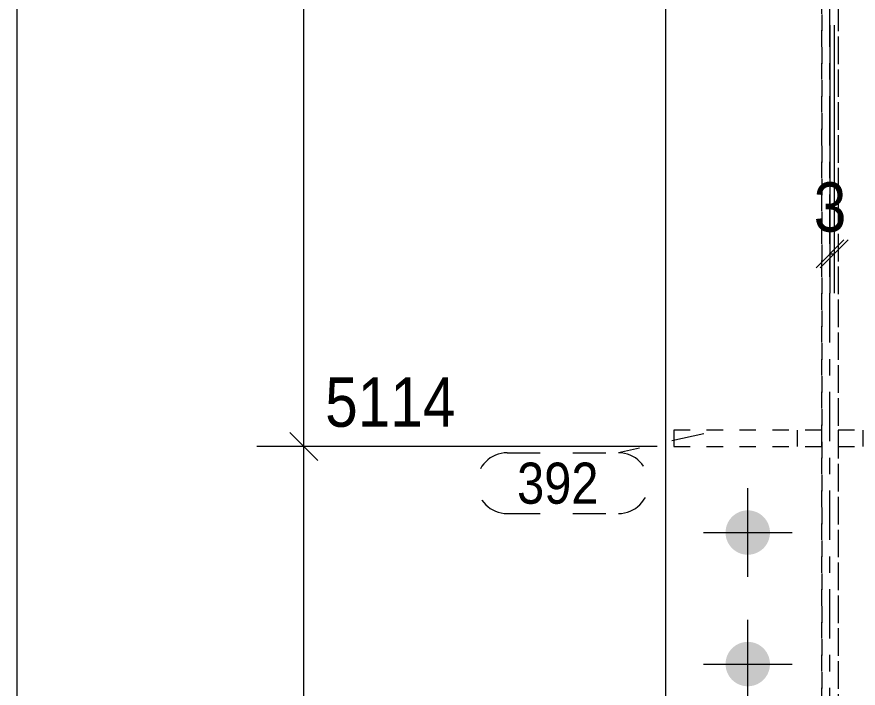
# Model space of a CAD drawing. Header units: millimetres. Extents: x 2 to 579, y 1 to 825.
# Drawn here: x 5 to 56.2, y 305.9 to 346.7 of the extents above; entities that cross this region are included whole.
import ezdxf

# ---------------------------------------------------------------- set-up
doc = ezdxf.new("R2010")
doc.units = ezdxf.units.MM
for name, pattern in [('XKITLINE00', [0]), ('XKITLINE01', [4, 1, -1, 1, -1]), ('XKITLINE02', [4, 2, -2]), ('XKITLINE03', [6, 3, -1, 1, -1])]:
    doc.linetypes.add(name, pattern=pattern)
for name, color, linetype, lineweight in [('Bolt', 3, 'Continuous', 0), ('Dimensions', 7, 'Continuous', 0), ('DrawingSheet', 5, 'Continuous', 0), ('Part', 2, 'Continuous', 0), ('PartMark', 7, 'Continuous', 0)]:
    doc.layers.add(name, color=color, linetype=linetype, lineweight=lineweight)
doc.styles.add('ARIAL', font='ARIAL.TTF')

# ---------------------------------------------------------------- blocks, each defined once
blk = doc.blocks.new('*A36')
at = {"layer": 'Bolt'}
for points in [[(48.1, 315.38), (48.102, 315.413), (48.104, 315.446), (48.107, 315.479), (48.11, 315.512), (48.115, 315.545), (48.12, 315.578), (48.126, 315.61), (48.133, 315.643), (48.14, 315.675), (48.149, 315.707), (48.158, 315.739), (48.168, 315.771), (48.179, 315.802), (48.19, 315.833), (48.203, 315.864), (48.216, 315.894), (48.23, 315.924), (48.244, 315.954), (48.259, 315.983), (48.275, 316.012), (48.292, 316.041), (48.309, 316.069), (48.328, 316.097), (48.346, 316.124), (48.366, 316.151), (48.386, 316.178), (48.406, 316.204), (48.428, 316.229), (48.45, 316.254), (48.472, 316.278), (48.495, 316.302), (48.519, 316.325), (48.543, 316.347), (48.568, 316.369), (48.594, 316.391), (48.619, 316.411), (48.646, 316.431), (48.673, 316.451), (48.7, 316.47), (48.728, 316.488), (48.756, 316.505), (48.785, 316.522), (48.814, 316.538), (48.843, 316.553), (48.873, 316.567), (48.903, 316.581), (48.933, 316.594), (48.964, 316.607), (48.995, 316.618), (49.027, 316.629), (49.058, 316.639), (49.09, 316.648), (49.122, 316.657), (49.154, 316.664), (49.187, 316.671), (49.219, 316.677), (49.252, 316.682), (49.285, 316.687), (49.318, 316.691), (49.351, 316.693), (49.384, 316.695), (49.417, 316.697), (49.45, 316.697), (49.483, 316.697), (49.516, 316.695), (49.549, 316.693), (49.582, 316.691), (49.615, 316.687), (49.648, 316.682), (49.681, 316.677), (49.713, 316.671), (49.746, 316.664), (49.778, 316.657), (49.81, 316.648), (49.842, 316.639), (49.873, 316.629), (49.905, 316.618), (49.936, 316.607), (49.967, 316.594), (49.997, 316.581), (50.027, 316.567), (50.057, 316.553), (50.086, 316.538), (50.115, 316.522), (50.144, 316.505), (50.172, 316.488), (50.2, 316.47), (50.227, 316.451), (50.254, 316.431), (50.281, 316.411), (50.306, 316.391), (50.332, 316.369), (50.357, 316.347), (50.381, 316.325), (50.405, 316.302), (50.428, 316.278), (50.45, 316.254), (50.472, 316.229), (50.494, 316.204), (50.514, 316.178), (50.534, 316.151), (50.554, 316.124), (50.572, 316.097), (50.591, 316.069), (50.608, 316.041), (50.625, 316.012), (50.641, 315.983), (50.656, 315.954), (50.67, 315.924), (50.684, 315.894), (50.697, 315.864), (50.71, 315.833), (50.721, 315.802), (50.732, 315.771), (50.742, 315.739), (50.751, 315.707), (50.76, 315.675), (50.767, 315.643), (50.774, 315.61), (50.78, 315.578), (50.785, 315.545), (50.79, 315.512), (50.793, 315.479), (50.796, 315.446), (50.798, 315.413), (50.8, 315.38), (50.8, 315.347), (50.8, 315.314), (50.798, 315.281), (50.796, 315.248), (50.793, 315.215), (50.79, 315.182), (50.785, 315.149), (50.78, 315.116), (50.774, 315.084), (50.767, 315.051), (50.76, 315.019), (50.751, 314.987), (50.742, 314.955), (50.732, 314.924), (50.721, 314.892), (50.71, 314.861), (50.697, 314.83), (50.684, 314.8), (50.67, 314.77), (50.656, 314.74), (50.641, 314.711), (50.625, 314.682), (50.608, 314.653), (50.591, 314.625), (50.572, 314.597), (50.554, 314.57), (50.534, 314.543), (50.514, 314.517), (50.494, 314.491), (50.472, 314.465), (50.45, 314.44), (50.428, 314.416), (50.405, 314.392), (50.381, 314.369), (50.357, 314.347), (50.332, 314.325), (50.306, 314.304), (50.281, 314.283), (50.254, 314.263), (50.227, 314.243), (50.2, 314.225), (50.172, 314.207), (50.144, 314.189), (50.115, 314.172), (50.086, 314.156), (50.057, 314.141), (50.027, 314.127), (49.997, 314.113), (49.967, 314.1), (49.936, 314.088), (49.905, 314.076), (49.873, 314.065), (49.842, 314.055), (49.81, 314.046), (49.778, 314.038), (49.746, 314.03), (49.713, 314.023), (49.681, 314.017), (49.648, 314.012), (49.615, 314.007), (49.582, 314.004), (49.549, 314.001), (49.516, 313.999), (49.483, 313.997), (49.45, 313.997), (49.417, 313.997), (49.384, 313.999), (49.351, 314.001), (49.318, 314.004), (49.285, 314.007), (49.252, 314.012), (49.219, 314.017), (49.187, 314.023), (49.154, 314.03), (49.122, 314.038), (49.09, 314.046), (49.058, 314.055), (49.027, 314.065), (48.995, 314.076), (48.964, 314.088), (48.933, 314.1), (48.903, 314.113), (48.873, 314.127), (48.843, 314.141), (48.814, 314.156), (48.785, 314.172), (48.756, 314.189), (48.728, 314.207), (48.7, 314.225), (48.673, 314.243), (48.646, 314.263), (48.619, 314.283), (48.594, 314.304), (48.568, 314.325), (48.543, 314.347), (48.519, 314.369), (48.495, 314.392), (48.472, 314.416), (48.45, 314.44), (48.428, 314.465), (48.406, 314.491), (48.386, 314.517), (48.366, 314.543), (48.346, 314.57), (48.328, 314.597), (48.309, 314.625), (48.292, 314.653), (48.275, 314.682), (48.259, 314.711), (48.244, 314.74), (48.23, 314.77), (48.216, 314.8), (48.203, 314.83), (48.19, 314.861), (48.179, 314.892), (48.168, 314.924), (48.158, 314.955), (48.149, 314.987), (48.14, 315.019), (48.133, 315.051), (48.126, 315.084), (48.12, 315.116), (48.115, 315.149), (48.11, 315.182), (48.107, 315.215), (48.104, 315.248), (48.102, 315.281), (48.1, 315.314), (48.1, 315.347)], [(48.1, 307.38), (48.102, 307.413), (48.104, 307.446), (48.107, 307.479), (48.11, 307.512), (48.115, 307.545), (48.12, 307.578), (48.126, 307.61), (48.133, 307.643), (48.14, 307.675), (48.149, 307.707), (48.158, 307.739), (48.168, 307.771), (48.179, 307.802), (48.19, 307.833), (48.203, 307.864), (48.216, 307.894), (48.23, 307.924), (48.244, 307.954), (48.259, 307.983), (48.275, 308.012), (48.292, 308.041), (48.309, 308.069), (48.328, 308.097), (48.346, 308.124), (48.366, 308.151), (48.386, 308.178), (48.406, 308.204), (48.428, 308.229), (48.45, 308.254), (48.472, 308.278), (48.495, 308.302), (48.519, 308.325), (48.543, 308.347), (48.568, 308.369), (48.594, 308.391), (48.619, 308.411), (48.646, 308.431), (48.673, 308.451), (48.7, 308.47), (48.728, 308.488), (48.756, 308.505), (48.785, 308.522), (48.814, 308.538), (48.843, 308.553), (48.873, 308.567), (48.903, 308.581), (48.933, 308.594), (48.964, 308.607), (48.995, 308.618), (49.027, 308.629), (49.058, 308.639), (49.09, 308.648), (49.122, 308.657), (49.154, 308.664), (49.187, 308.671), (49.219, 308.677), (49.252, 308.682), (49.285, 308.687), (49.318, 308.691), (49.351, 308.693), (49.384, 308.695), (49.417, 308.697), (49.45, 308.697), (49.483, 308.697), (49.516, 308.695), (49.549, 308.693), (49.582, 308.691), (49.615, 308.687), (49.648, 308.682), (49.681, 308.677), (49.713, 308.671), (49.746, 308.664), (49.778, 308.657), (49.81, 308.648), (49.842, 308.639), (49.873, 308.629), (49.905, 308.618), (49.936, 308.607), (49.967, 308.594), (49.997, 308.581), (50.027, 308.567), (50.057, 308.553), (50.086, 308.538), (50.115, 308.522), (50.144, 308.505), (50.172, 308.488), (50.2, 308.47), (50.227, 308.451), (50.254, 308.431), (50.281, 308.411), (50.306, 308.391), (50.332, 308.369), (50.357, 308.347), (50.381, 308.325), (50.405, 308.302), (50.428, 308.278), (50.45, 308.254), (50.472, 308.229), (50.494, 308.204), (50.514, 308.178), (50.534, 308.151), (50.554, 308.124), (50.572, 308.097), (50.591, 308.069), (50.608, 308.041), (50.625, 308.012), (50.641, 307.983), (50.656, 307.954), (50.67, 307.924), (50.684, 307.894), (50.697, 307.864), (50.71, 307.833), (50.721, 307.802), (50.732, 307.771), (50.742, 307.739), (50.751, 307.707), (50.76, 307.675), (50.767, 307.643), (50.774, 307.61), (50.78, 307.578), (50.785, 307.545), (50.79, 307.512), (50.793, 307.479), (50.796, 307.446), (50.798, 307.413), (50.8, 307.38), (50.8, 307.347), (50.8, 307.314), (50.798, 307.281), (50.796, 307.248), (50.793, 307.215), (50.79, 307.182), (50.785, 307.149), (50.78, 307.116), (50.774, 307.084), (50.767, 307.051), (50.76, 307.019), (50.751, 306.987), (50.742, 306.955), (50.732, 306.924), (50.721, 306.892), (50.71, 306.861), (50.697, 306.83), (50.684, 306.8), (50.67, 306.77), (50.656, 306.74), (50.641, 306.711), (50.625, 306.682), (50.608, 306.653), (50.591, 306.625), (50.572, 306.597), (50.554, 306.57), (50.534, 306.543), (50.514, 306.517), (50.494, 306.491), (50.472, 306.465), (50.45, 306.44), (50.428, 306.416), (50.405, 306.392), (50.381, 306.369), (50.357, 306.347), (50.332, 306.325), (50.306, 306.304), (50.281, 306.283), (50.254, 306.263), (50.227, 306.243), (50.2, 306.225), (50.172, 306.207), (50.144, 306.189), (50.115, 306.172), (50.086, 306.156), (50.057, 306.141), (50.027, 306.127), (49.997, 306.113), (49.967, 306.1), (49.936, 306.088), (49.905, 306.076), (49.873, 306.065), (49.842, 306.055), (49.81, 306.046), (49.778, 306.038), (49.746, 306.03), (49.713, 306.023), (49.681, 306.017), (49.648, 306.012), (49.615, 306.007), (49.582, 306.004), (49.549, 306.001), (49.516, 305.999), (49.483, 305.997), (49.45, 305.997), (49.417, 305.997), (49.384, 305.999), (49.351, 306.001), (49.318, 306.004), (49.285, 306.007), (49.252, 306.012), (49.219, 306.017), (49.187, 306.023), (49.154, 306.03), (49.122, 306.038), (49.09, 306.046), (49.058, 306.055), (49.027, 306.065), (48.995, 306.076), (48.964, 306.088), (48.933, 306.1), (48.903, 306.113), (48.873, 306.127), (48.843, 306.141), (48.814, 306.156), (48.785, 306.172), (48.756, 306.189), (48.728, 306.207), (48.7, 306.225), (48.673, 306.243), (48.646, 306.263), (48.619, 306.283), (48.594, 306.304), (48.568, 306.325), (48.543, 306.347), (48.519, 306.369), (48.495, 306.392), (48.472, 306.416), (48.45, 306.44), (48.428, 306.465), (48.406, 306.491), (48.386, 306.517), (48.366, 306.543), (48.346, 306.57), (48.328, 306.597), (48.309, 306.625), (48.292, 306.653), (48.275, 306.682), (48.259, 306.711), (48.244, 306.74), (48.23, 306.77), (48.216, 306.8), (48.203, 306.83), (48.19, 306.861), (48.179, 306.892), (48.168, 306.924), (48.158, 306.955), (48.149, 306.987), (48.14, 307.019), (48.133, 307.051), (48.126, 307.084), (48.12, 307.116), (48.115, 307.149), (48.11, 307.182), (48.107, 307.215), (48.104, 307.248), (48.102, 307.281), (48.1, 307.314), (48.1, 307.347)]]:
    blk.add_hatch(color=3, dxfattribs=at).paths.add_polyline_path(points, flags=17)
at = {"layer": 'Bolt', "color": 3, "linetype": 'XKITLINE00', "lineweight": 0}
for p, q in [((49.45, 312.647), (49.45, 318.047)), ((46.75, 315.347), (52.15, 315.347)), ((49.45, 304.647), (49.45, 310.047)), ((46.75, 307.347), (52.15, 307.347))]:
    blk.add_line(p, q, dxfattribs=at)
blk = doc.blocks.new('*A46')
at = {"layer": 'Part', "color": 2, "linetype": 'XKITLINE00', "lineweight": 0}
blk.add_line((44.45, 704.639), (44.45, 164.899), dxfattribs=at)
at = {"layer": 'Part', "color": 7, "linetype": 'XKITLINE01', "lineweight": 0}
for p, q in [((53.95, 164.899), (53.95, 703.521)), ((54.95, 703.521), (54.95, 164.899))]:
    blk.add_line(p, q, dxfattribs=at)
at = {"layer": 'Part', "color": 7, "linetype": 'XKITLINE03', "lineweight": 0}
blk.add_line((54.45, 164.899), (54.45, 697.165), dxfattribs=at)
blk = doc.blocks.new('*A59')
at = {"layer": 'Part', "color": 7, "linetype": 'XKITLINE01', "lineweight": 0}
for p, q in [((53.95, 668.861), (53.95, 269.691)), ((54.95, 668.843), (54.95, 269.691)), ((44.45, 641.046), (44.45, 269.515))]:
    blk.add_line(p, q, dxfattribs=at)
blk = doc.blocks.new('*A63')
at = {"layer": 'Part', "color": 7, "linetype": 'XKITLINE01', "lineweight": 0}
for p, q in [((63.95, 321.579), (54.95, 321.579)), ((54.95, 321.579), (54.95, 320.579)), ((56.45, 321.579), (56.45, 320.579)), ((63.95, 320.579), (63.95, 321.579)), ((54.95, 320.579), (63.95, 320.579))]:
    blk.add_line(p, q, dxfattribs=at)
blk = doc.blocks.new('*A64')
at = {"layer": 'Part', "color": 7, "linetype": 'XKITLINE01', "lineweight": 0}
for p, q in [((53.95, 321.579), (44.95, 321.579)), ((44.95, 321.579), (44.95, 320.579)), ((52.45, 321.579), (52.45, 320.579)), ((53.95, 320.579), (53.95, 321.579)), ((44.95, 320.579), (53.95, 320.579))]:
    blk.add_line(p, q, dxfattribs=at)
blk = doc.blocks.new('*A88')
at = {"layer": 'DrawingSheet', "color": 5, "linetype": 'XKITLINE00', "lineweight": 0}
blk.add_line((5, 825), (5, 5), dxfattribs=at)
blk = doc.blocks.new('*A147')
at = {"layer": 'Dimensions', "color": 7, "linetype": 'XKITLINE00', "lineweight": 0}
for p, q in [((22.45, 320.579), (22.45, 704.639)), ((21.601, 321.428), (23.299, 319.731)), ((43.95, 320.579), (19.6, 320.579))]:
    blk.add_line(p, q, dxfattribs=at)
at = {"layer": 'Dimensions', "color": 3}
blk.add_point((22.45, 320.579), dxfattribs=at)
blk = doc.blocks.new('*A150')
at = {"layer": 'PartMark', "color": 7, "linetype": 'XKITLINE02', "lineweight": 0}
for p, q in [((46.779, 321.35), (41.583, 320.2)), ((34.821, 320.2), (41.583, 320.2)), ((34.821, 316.5), (41.583, 316.5))]:
    blk.add_line(p, q, dxfattribs=at)
for centre, start, end in [((34.821, 318.35), 90, 270), ((41.583, 318.35), 270, 90)]:
    blk.add_arc(centre, 1.85, start, end, dxfattribs=at)
at = {"layer": 'PartMark', "color": 3, "style": 'ARIAL', "width": 0.85}
blk.add_text('392', height=2.5, dxfattribs=at).set_placement((35.421, 317.1))
blk = doc.blocks.new('*A177')
at = {"layer": 'Dimensions', "color": 7, "linetype": 'XKITLINE00', "lineweight": 0}
for p, q in [((54.45, 346.216), (54.45, 329.899)), ((54.7, 346.216), (54.7, 329.899)), ((55.299, 333.147), (53.601, 331.45)), ((55.549, 333.147), (53.851, 331.45)), ((54.45, 332.299), (54.7, 332.299))]:
    blk.add_line(p, q, dxfattribs=at)
at = {"layer": 'Dimensions', "color": 3}
for p in [(54.45, 332.299), (54.7, 332.299)]:
    blk.add_point(p, dxfattribs=at)
at = {"layer": 'Dimensions', "color": 3, "style": 'ARIAL', "width": 0.85}
blk.add_text('3', height=3, dxfattribs=at).set_placement((53.462, 333.649))
blk = doc.blocks.new('*A179')
at = {"layer": 'Dimensions', "color": 7, "linetype": 'XKITLINE00', "lineweight": 0}
for p, q in [((21.601, 321.428), (23.299, 319.731)), ((43.95, 320.579), (19.6, 320.579)), ((22.45, 251.899), (22.45, 320.579))]:
    blk.add_line(p, q, dxfattribs=at)
at = {"layer": 'Dimensions', "color": 3}
blk.add_point((22.45, 320.579), dxfattribs=at)
at = {"layer": 'Dimensions', "color": 3, "style": 'ARIAL', "width": 0.85}
blk.add_text('5114', height=3, dxfattribs=at).set_placement((23.75, 321.779))

msp = doc.modelspace()

# ---------------------------------------------------------------- block references
at = {"lineweight": 0}
for name in ['*A88', '*A147', '*A59', '*A177', '*A179', '*A150', '*A64', '*A63', '*A36']:
    msp.add_blockref(name, (0, 0), dxfattribs=at)
at = {"layer": 'Part', "lineweight": 0}
msp.add_blockref('*A46', (0, 0), dxfattribs=at)

doc.saveas('drawing.dxf')
